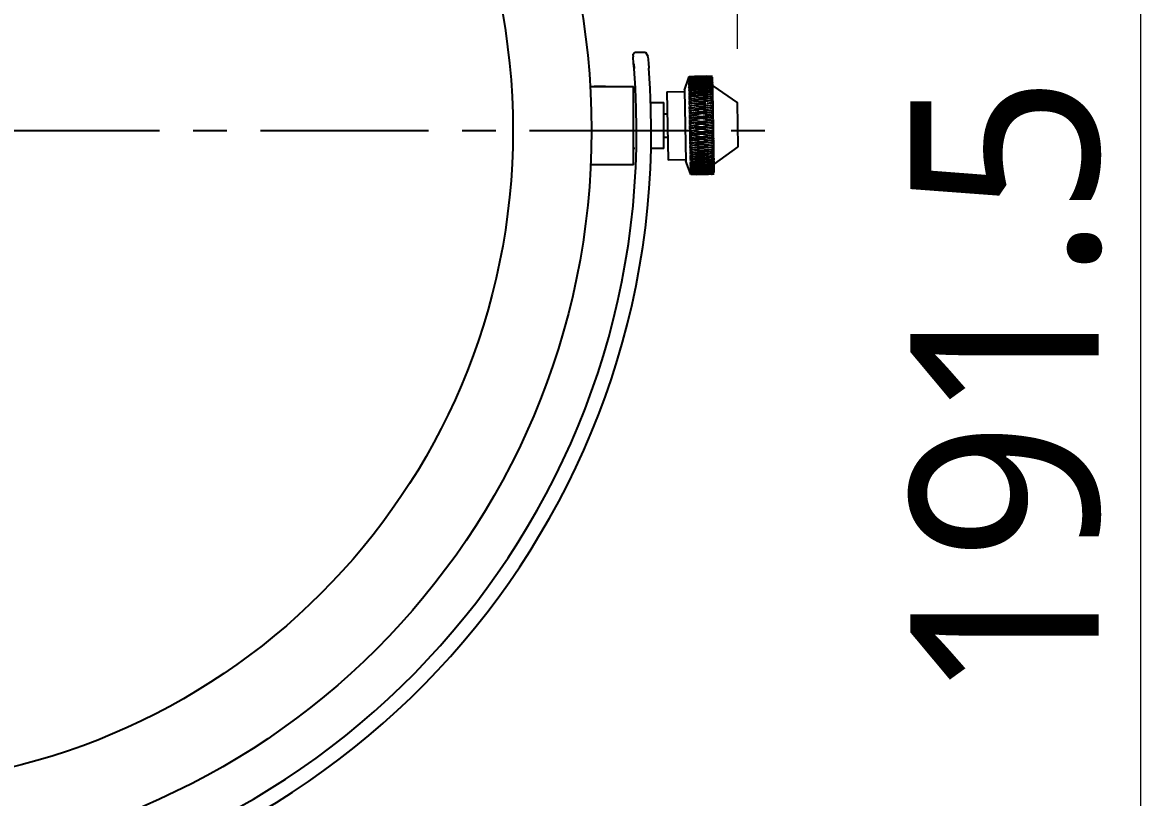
# Model space of a CAD drawing. Extents: x 16296660632 to 16296676936, y -37409619871 to -37409617270.
# Drawn here: x 16296676523 to 16296676606.8, y -37409617616.7 to -37409617559 of the extents above; entities that cross this region are included whole.
import ezdxf

# ---------------------------------------------------------------- set-up
doc = ezdxf.new("R2010")
doc.units = 0
doc.header["$LTSCALE"] = 10
doc.header["$MEASUREMENT"] = 0
doc.header["$PDMODE"] = 3
doc.header["$PDSIZE"] = -10
doc.linetypes.add('CENTER', pattern=[2, 1.25, -0.25, 0.25, -0.25])
doc.layers.get('0').update_dxf_attribs({"linetype": 'CONTINUOUS'})
doc.layers.get('DEFPOINTS').update_dxf_attribs({"linetype": 'CONTINUOUS'})
doc.layers.add('MAKE2D_VISIBLE_LINES', color=7, linetype='CONTINUOUS')
doc.styles.add('Daelim Dimension', font='NanumGothic.ttf')
doc.dimstyles.new('DEFAULT', dxfattribs={"dimscale": 2, "dimtxt": 2, "dimasz": 2, "dimexe": 0, "dimexo": 2, "dimgap": 1, "dimtad": 1, "dimdec": 1, "dimzin": 9, "dimdsep": 46, "dimtxsty": 'Daelim Dimension', "dimcen": 0.5, "dimclrd": 252, "dimclre": 252, "dimclrt": 3, "dimadec": 1, "dimazin": 0, "dimtfac": 1, "dimtdec": 1, "dimtix": 1, "dimtmove": 0, "dimatfit": 3, "dimfxl": 1, "dimtolj": 1, "dimtzin": 1, "dimlwd": 9, "dimlwe": 9, "dimarcsym": 0})

# ---------------------------------------------------------------- blocks, each defined once
blk = doc.blocks.new('*D0')
at = {"color": 5, "lineweight": 9, "transparency": 16777216}
for p, q in [((16296676445.83123, -37409617560.988678), (16296676445.83123, -37409617490.430649)), ((16296676449.83123, -37409617490.430649), (16296676572.15143, -37409617490.430649)), ((16296676576.15143, -37409617560.988678), (16296676576.15143, -37409617490.430649))]:
    blk.add_line(p, q, dxfattribs=at)
at = {"color": 5, "transparency": 16777216}
for points in [[(16296676449.83123, -37409617489.763977), (16296676449.83123, -37409617491.097313), (16296676445.83123, -37409617490.430649)], [(16296676572.15143, -37409617489.763977), (16296676572.15143, -37409617491.097313), (16296676576.15143, -37409617490.430649)]]:
    blk.add_solid(points, dxfattribs=at)
at = {"layer": 'DEFPOINTS', "color": 0, "transparency": 16777216}
for p in [(16296676576.15143, -37409617490.430649), (16296676445.83123, -37409617564.988678), (16296676576.15143, -37409617564.988678)]:
    blk.add_point(p, dxfattribs=at)
at = {"color": 7, "transparency": 16777216, "insert": (16296676510.62158, -37409617480.809761), "char_height": 14, "attachment_point": 5, "style": 'Daelim Dimension'}
blk.add_mtext('\\A1;180', dxfattribs=at)
blk = doc.blocks.new('*D1')
at = {"color": 5, "lineweight": 9, "transparency": 16777216}
for p, q in [((16296676514.69248, -37409617512.44218), (16296676606.11992, -37409617512.44218)), ((16296676606.11992, -37409617516.44218), (16296676606.11992, -37409617644.26144)), ((16296676515.02898, -37409617648.26144), (16296676606.11992, -37409617648.26144))]:
    blk.add_line(p, q, dxfattribs=at)
at = {"color": 5, "transparency": 16777216}
for points in [[(16296676605.45325, -37409617516.44218), (16296676606.78658, -37409617516.44218), (16296676606.11992, -37409617512.44218)], [(16296676605.45325, -37409617644.26144), (16296676606.78658, -37409617644.26144), (16296676606.11992, -37409617648.26144)]]:
    blk.add_solid(points, dxfattribs=at)
at = {"layer": 'DEFPOINTS', "color": 0, "transparency": 16777216}
for p in [(16296676510.69248, -37409617512.44218), (16296676511.02898, -37409617648.26144), (16296676606.11992, -37409617648.26144)]:
    blk.add_point(p, dxfattribs=at)
at = {"color": 7, "transparency": 16777216, "insert": (16296676596.13852, -37409617586.24253), "char_height": 14, "attachment_point": 5, "rotation": 90, "style": 'Daelim Dimension'}
blk.add_mtext('\\A1;191.5', dxfattribs=at)

msp = doc.modelspace()

# ---------------------------------------------------------------- linework, layer by layer
for p, q in [((16296676568.365749, -37409617561.397537), (16296676568.384109, -37409617561.58448)), ((16296676572.203171, -37409617564.046753), (16296676572.52754, -37409617563.11367)), ((16296676572.523849, -37409617563.124496), (16296676572.54954, -37409617563.052338)), ((16296676572.524269, -37409617563.148003), (16296676572.55011, -37409617563.084442)), ((16296676572.53368, -37409617563.114761), (16296676572.524269, -37409617563.148003)), ((16296676572.534691, -37409617563.17173), (16296676572.52537, -37409617563.21032)), ((16296676572.52569, -37409617563.219063), (16296676572.55138, -37409617563.156036)), ((16296676572.53639, -37409617563.26725), (16296676572.527149, -37409617563.310753)), ((16296676572.52755, -37409617563.323753), (16296676572.553341, -37409617563.266373)), ((16296676572.54965, -37409617563.058762), (16296676572.5291, -37409617563.124397)), ((16296676572.53875, -37409617563.400269), (16296676572.5296, -37409617563.448212)), ((16296676572.550461, -37409617563.104301), (16296676572.53005, -37409617563.177589)), ((16296676572.530069, -37409617563.465317), (16296676572.555969, -37409617563.414192)), ((16296676572.55197, -37409617563.189133), (16296676572.531679, -37409617563.269257)), ((16296676572.54175, -37409617563.569328), (16296676572.532669, -37409617563.621193)), ((16296676572.533211, -37409617563.642227), (16296676572.559231, -37409617563.5979)), ((16296676572.554159, -37409617563.312309), (16296676572.53397, -37409617563.398399)), ((16296676572.53639, -37409617563.26725), (16296676572.67811, -37409617563.223442)), ((16296676572.556999, -37409617563.472488), (16296676572.5369, -37409617563.563606)), ((16296676572.53875, -37409617563.400269), (16296676572.680519, -37409617563.359016)), ((16296676572.54175, -37409617563.569328), (16296676572.683571, -37409617563.531067)), ((16296676572.54954, -37409617563.052338), (16296676572.946581, -37409617563.048126)), ((16296676572.946581, -37409617563.048126), (16296676572.54965, -37409617563.058762)), ((16296676572.55011, -37409617563.084442), (16296676572.947281, -37409617563.08741)), ((16296676572.947281, -37409617563.08741), (16296676572.550461, -37409617563.104301)), ((16296676572.55138, -37409617563.156036), (16296676572.948669, -37409617563.166069)), ((16296676572.948669, -37409617563.166069), (16296676572.55197, -37409617563.189133)), ((16296676572.553341, -37409617563.266373), (16296676572.95076, -37409617563.283257)), ((16296676572.554159, -37409617563.312309), (16296676572.553341, -37409617563.266373)), ((16296676572.95076, -37409617563.283257), (16296676572.554159, -37409617563.312309)), ((16296676572.555969, -37409617563.414192), (16296676572.953501, -37409617563.437683)), ((16296676572.556999, -37409617563.472488), (16296676572.555969, -37409617563.414192)), ((16296676572.953501, -37409617563.437683), (16296676572.556999, -37409617563.472488)), ((16296676572.559231, -37409617563.5979), (16296676572.956869, -37409617563.62767)), ((16296676572.560471, -37409617563.667923), (16296676572.559231, -37409617563.5979)), ((16296676572.956869, -37409617563.62767), (16296676572.560471, -37409617563.667923)), ((16296676572.611601, -37409617563.157494), (16296676572.676371, -37409617563.125809)), ((16296676572.675329, -37409617563.0672), (16296676573.400471, -37409617563.044899)), ((16296676573.402491, -37409617563.06929), (16296676572.675329, -37409617563.0672)), ((16296676572.676371, -37409617563.125809), (16296676573.40131, -37409617563.0923)), ((16296676573.403761, -37409617563.140877), (16296676572.676371, -37409617563.125809)), ((16296676572.67811, -37409617563.223442), (16296676573.402849, -37409617563.178963)), ((16296676573.40572, -37409617563.251167), (16296676572.67811, -37409617563.223442)), ((16296676572.680519, -37409617563.359016), (16296676573.405069, -37409617563.303902)), ((16296676573.40835, -37409617563.398987), (16296676572.680519, -37409617563.359016)), ((16296676572.683571, -37409617563.531067), (16296676573.407949, -37409617563.465782)), ((16296676573.41161, -37409617563.582687), (16296676572.683571, -37409617563.531067)), ((16296676573.40192, -37409617563.037201), (16296676572.94651, -37409617563.043617)), ((16296676572.947281, -37409617563.08741), (16296676572.980339, -37409617563.11142)), ((16296676573.400471, -37409617563.044899), (16296676574.12874, -37409617563.043083)), ((16296676573.40131, -37409617563.0923), (16296676574.12981, -37409617563.103363)), ((16296676573.855551, -37409617563.027603), (16296676573.40192, -37409617563.037201)), ((16296676574.12874, -37409617563.043083), (16296676573.402491, -37409617563.06929)), ((16296676573.402849, -37409617563.178963), (16296676574.131571, -37409617563.202621)), ((16296676574.12981, -37409617563.103363), (16296676573.403761, -37409617563.140877)), ((16296676573.40432, -37409617563.17894), (16296676573.403761, -37409617563.140877)), ((16296676573.405069, -37409617563.303902), (16296676574.13401, -37409617563.339783)), ((16296676574.131571, -37409617563.202621), (16296676573.40572, -37409617563.251167)), ((16296676573.407949, -37409617563.465782), (16296676574.137091, -37409617563.513344)), ((16296676574.13401, -37409617563.339783), (16296676573.40835, -37409617563.398987)), ((16296676573.409189, -37409617563.465858), (16296676573.40835, -37409617563.398987)), ((16296676574.137091, -37409617563.513344), (16296676573.41161, -37409617563.582687)), ((16296676573.412571, -37409617563.681641), (16296676573.41161, -37409617563.582687)), ((16296676573.856371, -37409617563.072792), (16296676573.82201, -37409617563.098244)), ((16296676573.85565, -37409617563.032509), (16296676574.29635, -37409617563.021721)), ((16296676574.29649, -37409617563.029617), (16296676573.85565, -37409617563.032509)), ((16296676573.856371, -37409617563.072792), (16296676574.29694, -37409617563.055077)), ((16296676574.29734, -37409617563.077911), (16296676573.856371, -37409617563.072792)), ((16296676573.85778, -37409617563.152451), (16296676574.298229, -37409617563.127922)), ((16296676574.298901, -37409617563.165443), (16296676573.85778, -37409617563.152451)), ((16296676573.85988, -37409617563.270607), (16296676574.300211, -37409617563.239441)), ((16296676574.30113, -37409617563.291229), (16296676573.85988, -37409617563.270607)), ((16296676573.86264, -37409617563.425957), (16296676574.30286, -37409617563.388428)), ((16296676574.30402, -37409617563.453918), (16296676573.86264, -37409617563.425957)), ((16296676573.86603, -37409617563.616829), (16296676574.306141, -37409617563.573242)), ((16296676574.307529, -37409617563.651718), (16296676573.86603, -37409617563.616829)), ((16296676574.088831, -37409617563.02314), (16296676574.12837, -37409617563.022438)), ((16296676574.12981, -37409617563.103363), (16296676574.202299, -37409617563.133163)), ((16296676574.137091, -37409617563.513344), (16296676574.273701, -37409617563.546051)), ((16296676574.298599, -37409617563.148613), (16296676574.29734, -37409617563.077911)), ((16296676574.298901, -37409617563.165443), (16296676574.298229, -37409617563.127922)), ((16296676574.300211, -37409617563.239441), (16296676574.298901, -37409617563.165443)), ((16296676574.30113, -37409617563.291229), (16296676574.300211, -37409617563.239441)), ((16296676574.302601, -37409617563.374153), (16296676574.30113, -37409617563.291229)), ((16296676574.30402, -37409617563.453918), (16296676574.30286, -37409617563.388428)), ((16296676574.30558, -37409617563.541611), (16296676574.30402, -37409617563.453918)), ((16296676574.307529, -37409617563.651718), (16296676574.306141, -37409617563.573242)), ((16296676566.342739, -37409617563.785721), (16296676565.49436, -37409617563.785721)), ((16296676572.203171, -37409617564.046753), (16296676572.29726, -37409617569.345451)), ((16296676572.545361, -37409617563.772583), (16296676572.536341, -37409617563.827797)), ((16296676572.53694, -37409617563.852531), (16296676572.563089, -37409617563.815483)), ((16296676572.560471, -37409617563.667923), (16296676572.540449, -37409617563.763069)), ((16296676572.54954, -37409617564.00779), (16296676572.54056, -37409617564.065773)), ((16296676572.541229, -37409617564.093918), (16296676572.56752, -37409617564.06456)), ((16296676572.564529, -37409617563.896446), (16296676572.544559, -37409617563.994598)), ((16296676572.554239, -37409617564.272392), (16296676572.5453, -37409617564.332481)), ((16296676572.54821, -37409617563.772308), (16296676572.687241, -37409617563.737701)), ((16296676572.56913, -37409617564.155586), (16296676572.549191, -37409617564.255653)), ((16296676572.554239, -37409617564.272392), (16296676572.612869, -37409617564.267036)), ((16296676572.57423, -37409617564.44249), (16296676572.5543, -37409617564.543388)), ((16296676572.563089, -37409617563.815483), (16296676572.96084, -37409617563.85112)), ((16296676572.564529, -37409617563.896446), (16296676572.563089, -37409617563.815483)), ((16296676572.96084, -37409617563.85112), (16296676572.564529, -37409617563.896446)), ((16296676572.56752, -37409617564.06456), (16296676572.965361, -37409617564.105591)), ((16296676572.56913, -37409617564.155586), (16296676572.56752, -37409617564.06456)), ((16296676572.965361, -37409617564.105591), (16296676572.56913, -37409617564.155586)), ((16296676572.572451, -37409617564.342392), (16296676572.970381, -37409617564.388313)), ((16296676572.57423, -37409617564.44249), (16296676572.572451, -37409617564.342392)), ((16296676572.970381, -37409617564.388313), (16296676572.57423, -37409617564.44249)), ((16296676572.62425, -37409617564.000313), (16296676572.58186, -37409617564.004829)), ((16296676572.651461, -37409617564.262604), (16296676572.61289, -37409617564.267181)), ((16296676572.624121, -37409617563.999077), (16296676572.691481, -37409617563.976646)), ((16296676572.65131, -37409617564.261307), (16296676572.696251, -37409617564.245293)), ((16296676572.687241, -37409617563.737701), (16296676573.411449, -37409617563.662811)), ((16296676573.41547, -37409617563.800247), (16296676572.687241, -37409617563.737701)), ((16296676572.691481, -37409617563.976646), (16296676573.415529, -37409617563.892853)), ((16296676573.419901, -37409617564.049316), (16296676572.691481, -37409617563.976646)), ((16296676572.696251, -37409617564.245293), (16296676573.42016, -37409617564.153351)), ((16296676573.424829, -37409617564.327141), (16296676572.696251, -37409617564.245293)), ((16296676572.7015, -37409617564.540703), (16296676573.42527, -37409617564.441483)), ((16296676573.182859, -37409617563.675873), (16296676573.089741, -37409617563.669472)), ((16296676573.09976, -37409617564.13958), (16296676573.420919, -37409617564.151932)), ((16296676573.14661, -37409617563.893227), (16296676573.339161, -37409617563.901611)), ((16296676573.182859, -37409617563.675888), (16296676573.24901, -37409617563.679451)), ((16296676573.411449, -37409617563.662811), (16296676574.140791, -37409617563.72139)), ((16296676574.140791, -37409617563.72139), (16296676573.41547, -37409617563.800247)), ((16296676573.416479, -37409617563.901604), (16296676573.41547, -37409617563.800247)), ((16296676573.415529, -37409617563.892853), (16296676574.14505, -37409617563.961647)), ((16296676574.14505, -37409617563.961647), (16296676573.419901, -37409617564.049316)), ((16296676573.420919, -37409617564.151932), (16296676573.419901, -37409617564.049316)), ((16296676573.42016, -37409617564.153351), (16296676574.149839, -37409617564.231499)), ((16296676574.149839, -37409617564.231499), (16296676573.424829, -37409617564.327141)), ((16296676573.425859, -37409617564.429909), (16296676573.424829, -37409617564.327141)), ((16296676573.42527, -37409617564.441483), (16296676574.155109, -37409617564.527962)), ((16296676573.68532, -37409617563.887154), (16296676573.49152, -37409617563.899933)), ((16296676573.64139, -37409617563.670273), (16296676573.573099, -37409617563.675598)), ((16296676573.73373, -37409617563.661629), (16296676573.64138, -37409617563.67025)), ((16296676573.811979, -37409617564.114754), (16296676573.74231, -37409617564.124969)), ((16296676573.87001, -37409617563.84111), (16296676574.31002, -37409617563.791847)), ((16296676574.31163, -37409617563.882462), (16296676573.87001, -37409617563.84111)), ((16296676573.87455, -37409617564.096336), (16296676574.314461, -37409617564.041893)), ((16296676574.316271, -37409617564.143623), (16296676573.87455, -37409617564.096336)), ((16296676573.87958, -37409617564.379738), (16296676574.31941, -37409617564.32058)), ((16296676574.3214, -37409617564.432327), (16296676573.87958, -37409617564.379738)), ((16296676574.140791, -37409617563.72139), (16296676574.207041, -37409617563.743301)), ((16296676574.14505, -37409617563.961647), (16296676574.211269, -37409617563.981216)), ((16296676574.149839, -37409617564.231499), (16296676574.19445, -37409617564.245499)), ((16296676574.230181, -37409617564.25029), (16296676574.194321, -37409617564.24678)), ((16296676574.27527, -37409617563.750923), (16296676574.206841, -37409617563.746223)), ((16296676574.25095, -37409617563.985817), (16296676574.211161, -37409617563.982483)), ((16296676574.230209, -37409617564.250061), (16296676574.318239, -37409617564.254898)), ((16296676574.250971, -37409617563.985687), (16296676574.31353, -37409617563.989182)), ((16296676574.27527, -37409617563.750923), (16296676574.30933, -37409617563.752708)), ((16296676574.30916, -37409617563.743233), (16296676574.307529, -37409617563.651718)), ((16296676574.31002, -37409617563.791847), (16296676574.309231, -37409617563.747276)), ((16296676574.309231, -37409617563.747276), (16296676576.15143, -37409617564.988678)), ((16296676574.31028, -37409617563.806267), (16296676574.30933, -37409617563.752708)), ((16296676574.31163, -37409617563.882462), (16296676574.31002, -37409617563.791847)), ((16296676574.313311, -37409617563.976791), (16296676574.31163, -37409617563.882462)), ((16296676574.314461, -37409617564.041893), (16296676574.313311, -37409617563.976791)), ((16296676574.314529, -37409617564.045609), (16296676574.31353, -37409617563.989182)), ((16296676574.316271, -37409617564.143623), (16296676574.314461, -37409617564.041893)), ((16296676574.31798, -37409617564.239738), (16296676574.316271, -37409617564.143623)), ((16296676574.31941, -37409617564.32058), (16296676574.31798, -37409617564.239738)), ((16296676574.31929, -37409617564.313583), (16296676574.318239, -37409617564.254898)), ((16296676574.3214, -37409617564.432327), (16296676574.31941, -37409617564.32058)), ((16296676574.32312, -37409617564.529182), (16296676574.3214, -37409617564.432327)), ((16296676569.70015, -37409617564.986832), (16296676569.69997, -37409617564.986832)), ((16296676572.55941, -37409617564.563477), (16296676572.550489, -37409617564.625031)), ((16296676572.550489, -37409617564.625031), (16296676572.562679, -37409617564.657143)), ((16296676572.564989, -37409617564.877861), (16296676572.556089, -37409617564.940208)), ((16296676572.556089, -37409617564.940208), (16296676572.57131, -37409617564.979279)), ((16296676572.55941, -37409617564.563477), (16296676572.64115, -37409617564.556511)), ((16296676572.57976, -37409617564.754013), (16296676572.55983, -37409617564.854637)), ((16296676572.570921, -37409617565.212097), (16296676572.562031, -37409617565.274551)), ((16296676572.562031, -37409617565.274551), (16296676572.57938, -37409617565.320923)), ((16296676572.564989, -37409617564.877861), (16296676572.666599, -37409617564.870132)), ((16296676572.58567, -37409617565.086739), (16296676572.56572, -37409617565.185997)), ((16296676572.570921, -37409617565.212097), (16296676572.713181, -37409617565.19857)), ((16296676572.577841, -37409617564.64595), (16296676572.975849, -37409617564.696152)), ((16296676572.57976, -37409617564.754013), (16296676572.577841, -37409617564.64595)), ((16296676572.975849, -37409617564.696152), (16296676572.57976, -37409617564.754013)), ((16296676572.58363, -37409617564.971893), (16296676572.981701, -37409617565.025757)), ((16296676572.58567, -37409617565.086739), (16296676572.58363, -37409617564.971893)), ((16296676572.981701, -37409617565.025757), (16296676572.58567, -37409617565.086739)), ((16296676572.58975, -37409617565.31665), (16296676572.987881, -37409617565.37352)), ((16296676572.59189, -37409617565.437027), (16296676572.58975, -37409617565.31665)), ((16296676572.67676, -37409617564.55204), (16296676572.64109, -37409617564.556686)), ((16296676572.66783, -37409617564.869957), (16296676572.707161, -37409617564.859619)), ((16296676573.43022, -37409617564.630676), (16296676572.7015, -37409617564.540703)), ((16296676572.707161, -37409617564.859619), (16296676573.43082, -37409617564.754066)), ((16296676573.43601, -37409617564.956619), (16296676572.707161, -37409617564.859619)), ((16296676572.713181, -37409617565.19857), (16296676573.43675, -37409617565.087723)), ((16296676573.442129, -37409617565.301376), (16296676572.713181, -37409617565.19857)), ((16296676572.975849, -37409617564.696152), (16296676573.03838, -37409617564.714897)), ((16296676573.04092, -37409617565.041229), (16296676572.991341, -37409617565.034698)), ((16296676574.155109, -37409617564.527962), (16296676573.43022, -37409617564.630676)), ((16296676573.431231, -37409617564.732483), (16296676573.43022, -37409617564.630676)), ((16296676573.43082, -37409617564.754066), (16296676574.160789, -37409617564.847809)), ((16296676574.160789, -37409617564.847809), (16296676573.43601, -37409617564.956619)), ((16296676573.436979, -37409617565.05632), (16296676573.43601, -37409617564.956619)), ((16296676573.43675, -37409617565.087723), (16296676574.166821, -37409617565.187531)), ((16296676574.166821, -37409617565.187531), (16296676573.442129, -37409617565.301376)), ((16296676573.44305, -37409617565.397903), (16296676573.442129, -37409617565.301376)), ((16296676573.885059, -37409617564.688179), (16296676574.32482, -37409617564.624893)), ((16296676574.32696, -37409617564.745453), (16296676573.885059, -37409617564.688179)), ((16296676573.890909, -37409617565.018303), (16296676574.33062, -37409617564.951477)), ((16296676574.33289, -37409617565.079514), (16296676573.890909, -37409617565.018303)), ((16296676573.8971, -37409617565.366478), (16296676574.33675, -37409617565.296783)), ((16296676574.155109, -37409617564.527962), (16296676574.323429, -37409617564.546951)), ((16296676574.160789, -37409617564.847809), (16296676574.329029, -37409617564.862137)), ((16296676574.189301, -37409617565.192413), (16296676574.33498, -37409617565.197006)), ((16296676574.32482, -37409617564.624893), (16296676574.323429, -37409617564.546951)), ((16296676574.324499, -37409617564.607246), (16296676574.323429, -37409617564.546951)), ((16296676574.32696, -37409617564.745453), (16296676574.32482, -37409617564.624893)), ((16296676574.328671, -37409617564.841957), (16296676574.32696, -37409617564.745453)), ((16296676574.33012, -37409617564.923393), (16296676574.329029, -37409617564.862137)), ((16296676574.33077, -37409617564.960403), (16296676574.33012, -37409617564.923393)), ((16296676574.33289, -37409617565.079514), (16296676574.33062, -37409617564.951477)), ((16296676574.334579, -37409617565.174637), (16296676574.33289, -37409617565.079514)), ((16296676574.336069, -37409617565.258537), (16296676574.33498, -37409617565.197006)), ((16296676574.336849, -37409617565.302406), (16296676574.336069, -37409617565.258537)), ((16296676574.33913, -37409617565.430893), (16296676574.33675, -37409617565.296783)), ((16296676576.209591, -37409617568.263931), (16296676576.15143, -37409617564.988678)), ((16296676570.842421, -37409617565.823967), (16296676570.924219, -37409617565.823967)), ((16296676572.57715, -37409617565.562531), (16296676572.568239, -37409617565.624397)), ((16296676572.568239, -37409617565.624397), (16296676572.58226, -37409617565.685623)), ((16296676572.59189, -37409617565.437027), (16296676572.57189, -37409617565.533836)), ((16296676572.58359, -37409617565.925308), (16296676572.574659, -37409617565.985939)), ((16296676572.574659, -37409617565.985939), (16296676572.58877, -37409617566.052589)), ((16296676572.57715, -37409617565.562531), (16296676572.71949, -37409617565.553833)), ((16296676572.598351, -37409617565.801041), (16296676572.578291, -37409617565.894341)), ((16296676572.58359, -37409617565.925308), (16296676572.726021, -37409617565.921509)), ((16296676572.987881, -37409617565.37352), (16296676572.59189, -37409617565.437027)), ((16296676572.59614, -37409617565.67646), (16296676572.994301, -37409617565.735626)), ((16296676572.598351, -37409617565.801041), (16296676572.59614, -37409617565.67646)), ((16296676573.008301, -37409617566.110001), (16296676572.59762, -37409617566.047943)), ((16296676572.994301, -37409617565.735626), (16296676572.598351, -37409617565.801041)), ((16296676572.60273, -37409617566.047363), (16296676573.000919, -37409617566.108101)), ((16296676572.60499, -37409617566.174797), (16296676572.60273, -37409617566.047363)), ((16296676573.000919, -37409617566.108101), (16296676572.60499, -37409617566.174797)), ((16296676572.71949, -37409617565.553833), (16296676573.44298, -37409617565.438744)), ((16296676573.448521, -37409617565.661179), (16296676572.71949, -37409617565.553833)), ((16296676573.449511, -37409617565.804619), (16296676572.723129, -37409617565.922096)), ((16296676572.726021, -37409617565.921509), (16296676573.449459, -37409617565.803299)), ((16296676573.455099, -37409617566.032082), (16296676572.726021, -37409617565.921509)), ((16296676573.44298, -37409617565.438744), (16296676574.17314, -37409617565.543404)), ((16296676574.17314, -37409617565.543404), (16296676573.448521, -37409617565.661179)), ((16296676573.44936, -37409617565.753464), (16296676573.448521, -37409617565.661179)), ((16296676574.181339, -37409617565.911797), (16296676573.449511, -37409617565.804619)), ((16296676574.17968, -37409617565.911507), (16296676573.455099, -37409617566.032082)), ((16296676573.455851, -37409617566.11911), (16296676573.455099, -37409617566.032082)), ((16296676574.33913, -37409617565.430893), (16296676573.8971, -37409617565.366478)), ((16296676574.34976, -37409617566.029457), (16296676573.902941, -37409617566.103569)), ((16296676573.90353, -37409617565.728897), (16296676574.34314, -37409617565.656998)), ((16296676574.34561, -37409617565.7957), (16296676573.90353, -37409617565.728897)), ((16296676573.910151, -37409617566.101593), (16296676574.349739, -37409617566.028183)), ((16296676574.352249, -37409617566.169983), (16296676573.910151, -37409617566.101593)), ((16296676574.181339, -37409617565.911774), (16296676574.347651, -37409617565.910957)), ((16296676574.18314, -37409617565.545372), (16296676574.341209, -37409617565.547897)), ((16296676574.340771, -37409617565.523567), (16296676574.33913, -37409617565.430893)), ((16296676574.342291, -37409617565.609032), (16296676574.341209, -37409617565.547897)), ((16296676574.343201, -37409617565.660057), (16296676574.342291, -37409617565.609032)), ((16296676574.34561, -37409617565.7957), (16296676574.34314, -37409617565.656998)), ((16296676574.347191, -37409617565.884949), (16296676574.34561, -37409617565.7957)), ((16296676574.348721, -37409617565.971024), (16296676574.347651, -37409617565.910957)), ((16296676574.34963, -37409617566.022324), (16296676574.348721, -37409617565.971024)), ((16296676574.352249, -37409617566.169983), (16296676574.349739, -37409617566.028183)), ((16296676572.590179, -37409617566.296471), (16296676572.581221, -37409617566.355186)), ((16296676572.581221, -37409617566.355186), (16296676572.60944, -37409617566.425308)), ((16296676572.60499, -37409617566.174797), (16296676572.58485, -37409617566.263573)), ((16296676572.587839, -37409617566.728104), (16296676572.616199, -37409617566.806152)), ((16296676572.590179, -37409617566.296471), (16296676572.7327, -37409617566.297577)), ((16296676572.611731, -37409617566.554176), (16296676572.59149, -37409617566.637466)), ((16296676572.59149, -37409617566.637466), (16296676572.596849, -37409617566.671944)), ((16296676572.596849, -37409617566.671944), (16296676572.73945, -37409617566.677933)), ((16296676572.61849, -37409617566.935059), (16296676572.598141, -37409617567.011932)), ((16296676573.007589, -37409617566.486893), (16296676572.607071, -37409617566.425232)), ((16296676572.611731, -37409617566.554176), (16296676572.60944, -37409617566.425308)), ((16296676573.007589, -37409617566.486893), (16296676572.611731, -37409617566.554176)), ((16296676572.616199, -37409617566.806152), (16296676573.01441, -37409617566.86779)), ((16296676572.61849, -37409617566.935059), (16296676572.616199, -37409617566.806152)), ((16296676573.01441, -37409617566.86779), (16296676572.61849, -37409617566.935059)), ((16296676572.73263, -37409617566.297256), (16296676572.78756, -37409617566.30571)), ((16296676573.461821, -37409617566.410019), (16296676572.7327, -37409617566.297577)), ((16296676573.45595, -37409617566.177696), (16296676572.732809, -37409617566.297638)), ((16296676572.73947, -37409617566.677933), (16296676573.462839, -37409617566.556961)), ((16296676572.73947, -37409617566.677933), (16296676573.46858, -37409617566.790863)), ((16296676572.74621, -37409617567.058372), (16296676573.469601, -37409617566.937798)), ((16296676573.01441, -37409617566.86779), (16296676573.46909, -37409617566.864594)), ((16296676574.186159, -37409617566.288002), (16296676573.45611, -37409617566.177673)), ((16296676574.186359, -37409617566.287849), (16296676573.461821, -37409617566.410019)), ((16296676573.46246, -37409617566.490837), (16296676573.461821, -37409617566.410019)), ((16296676573.46246, -37409617566.490837), (16296676573.462839, -37409617566.556961)), ((16296676573.462839, -37409617566.556961), (16296676574.1931, -37409617566.668282)), ((16296676573.46858, -37409617566.790863), (16296676574.1931, -37409617566.668282)), ((16296676573.46909, -37409617566.864594), (16296676573.46858, -37409617566.790863)), ((16296676573.923651, -37409617566.861389), (16296676573.46909, -37409617566.864594)), ((16296676573.46909, -37409617566.864594), (16296676573.469601, -37409617566.937798)), ((16296676573.469601, -37409617566.937798), (16296676574.199869, -37409617567.048653)), ((16296676574.3564, -37409617566.406548), (16296676573.91564, -37409617566.480743)), ((16296676573.91688, -37409617566.480469), (16296676574.356449, -37409617566.406281)), ((16296676574.358999, -37409617566.549606), (16296676573.91688, -37409617566.480469)), ((16296676573.923651, -37409617566.861389), (16296676574.363211, -37409617566.787148)), ((16296676574.365761, -37409617566.930428), (16296676573.923651, -37409617566.861389)), ((16296676574.186359, -37409617566.287849), (16296676574.35425, -37409617566.282204)), ((16296676574.19359, -37409617566.668213), (16296676574.36091, -37409617566.65757)), ((16296676574.35376, -37409617566.254799), (16296676574.352249, -37409617566.169983)), ((16296676574.35528, -37409617566.340553), (16296676574.35425, -37409617566.282204)), ((16296676574.356449, -37409617566.406563), (16296676574.35528, -37409617566.340553)), ((16296676574.358999, -37409617566.549606), (16296676574.356449, -37409617566.406281)), ((16296676574.360411, -37409617566.629066), (16296676574.358999, -37409617566.549606)), ((16296676574.36191, -37409617566.713547), (16296676574.36091, -37409617566.65757)), ((16296676574.36191, -37409617566.713547), (16296676574.36091, -37409617566.65757)), ((16296676574.363211, -37409617566.787148), (16296676574.36191, -37409617566.713547)), ((16296676574.365761, -37409617566.930428), (16296676574.363211, -37409617566.787148)), ((16296676574.36706, -37409617567.003677), (16296676574.365761, -37409617566.930428)), ((16296676572.603519, -37409617567.047607), (16296676572.59446, -37409617567.100601)), ((16296676572.59446, -37409617567.100601), (16296676572.62294, -37409617567.185707)), ((16296676572.598141, -37409617567.011932), (16296676572.603519, -37409617567.047607)), ((16296676572.610121, -37409617567.41935), (16296676572.60099, -37409617567.468613)), ((16296676572.60099, -37409617567.468613), (16296676572.629589, -37409617567.559837)), ((16296676572.603519, -37409617567.047607), (16296676572.735901, -37409617567.056313)), ((16296676572.62521, -37409617567.313248), (16296676572.604731, -37409617567.382881)), ((16296676572.604731, -37409617567.382881), (16296676572.610121, -37409617567.41935)), ((16296676572.616579, -37409617567.783112), (16296676572.60737, -37409617567.828079)), ((16296676572.60737, -37409617567.828079), (16296676572.636061, -37409617567.924431)), ((16296676572.610121, -37409617567.41935), (16296676572.73428, -37409617567.430077)), ((16296676572.62911, -37409617567.684647), (16296676572.611179, -37409617567.746231)), ((16296676572.611179, -37409617567.746231), (16296676572.616579, -37409617567.783112)), ((16296676572.616579, -37409617567.783112), (16296676572.75943, -37409617567.802948)), ((16296676572.62294, -37409617567.185707), (16296676573.021139, -37409617567.246681)), ((16296676572.62521, -37409617567.313248), (16296676572.62294, -37409617567.185707)), ((16296676572.62521, -37409617567.313248), (16296676573.022511, -37409617567.246361)), ((16296676572.629431, -37409617567.684593), (16296676573.03511, -37409617567.61731)), ((16296676572.629589, -37409617567.559837), (16296676573.02776, -37409617567.619392)), ((16296676572.6318, -37409617567.684601), (16296676572.629589, -37409617567.559837)), ((16296676573.02776, -37409617567.619392), (16296676572.6318, -37409617567.684601)), ((16296676572.7391, -37409617567.056801), (16296676573.475309, -37409617567.170143)), ((16296676572.75289, -37409617567.434753), (16296676573.476311, -37409617567.315758)), ((16296676573.48196, -37409617567.544563), (16296676572.75289, -37409617567.434753)), ((16296676572.75943, -37409617567.802948), (16296676573.482901, -37409617567.686691)), ((16296676573.48844, -37409617567.909157), (16296676572.75943, -37409617567.802948)), ((16296676573.475309, -37409617567.170143), (16296676574.20779, -37409617567.046829)), ((16296676573.475691, -37409617567.236259), (16296676573.476311, -37409617567.315758)), ((16296676573.476311, -37409617567.315758), (16296676574.206551, -37409617567.424759)), ((16296676574.206551, -37409617567.424759), (16296676573.48196, -37409617567.544563)), ((16296676573.482189, -37409617567.601784), (16296676573.482901, -37409617567.686691)), ((16296676573.482901, -37409617567.686691), (16296676574.213079, -37409617567.792519)), ((16296676574.213079, -37409617567.792519), (16296676573.48844, -37409617567.909157)), ((16296676573.929131, -37409617567.239998), (16296676574.372471, -37409617567.30825)), ((16296676573.929779, -37409617567.610893), (16296676574.379049, -37409617567.67878)), ((16296676573.93038, -37409617567.240173), (16296676574.369949, -37409617567.166603)), ((16296676573.936991, -37409617567.612663), (16296676574.376591, -37409617567.540489)), ((16296676574.379009, -37409617567.678993), (16296676573.936991, -37409617567.612663)), ((16296676574.20779, -37409617567.046829), (16296676574.36758, -37409617567.032951)), ((16296676574.213079, -37409617567.792519), (16296676574.380619, -37409617567.767349)), ((16296676574.2269, -37409617567.41954), (16296676574.37417, -37409617567.404243)), ((16296676574.369949, -37409617567.166603), (16296676574.36758, -37409617567.032951)), ((16296676574.368521, -37409617567.08596), (16296676574.36758, -37409617567.032951)), ((16296676574.369949, -37409617567.166603), (16296676574.368521, -37409617567.08596)), ((16296676574.372471, -37409617567.30825), (16296676574.369949, -37409617567.166603)), ((16296676574.37505, -37409617567.45369), (16296676574.372471, -37409617567.308273)), ((16296676574.37364, -37409617567.374496), (16296676574.372471, -37409617567.308273)), ((16296676574.37505, -37409617567.45369), (16296676574.37417, -37409617567.404243)), ((16296676574.376591, -37409617567.540489), (16296676574.37505, -37409617567.45369)), ((16296676574.379049, -37409617567.679001), (16296676574.376591, -37409617567.540489)), ((16296676574.380091, -37409617567.737457), (16296676574.379049, -37409617567.678787)), ((16296676574.38143, -37409617567.812698), (16296676574.380619, -37409617567.767349)), ((16296676574.38306, -37409617567.904716), (16296676574.38143, -37409617567.812698)), ((16296676569.7216, -37409617568.40818), (16296676569.72118, -37409617568.40818)), ((16296676572.622829, -37409617568.134888), (16296676572.613541, -37409617568.175087)), ((16296676572.613541, -37409617568.175087), (16296676572.64229, -37409617568.275497)), ((16296676572.625311, -37409617568.039742), (16296676572.61743, -37409617568.098007)), ((16296676572.61743, -37409617568.098007), (16296676572.622829, -37409617568.134888)), ((16296676572.62879, -37409617568.47084), (16296676572.61941, -37409617568.505821)), ((16296676572.61941, -37409617568.505821), (16296676572.64822, -37409617568.609177)), ((16296676572.622829, -37409617568.134888), (16296676572.708611, -37409617568.144028)), ((16296676572.63138, -37409617568.381683), (16296676572.6234, -37409617568.434372)), ((16296676572.6234, -37409617568.434372), (16296676572.62879, -37409617568.47084)), ((16296676572.62879, -37409617568.47084), (16296676572.68635, -37409617568.477158)), ((16296676572.636061, -37409617567.924431), (16296676573.034189, -37409617567.981827)), ((16296676572.638201, -37409617568.045052), (16296676572.636061, -37409617567.924431)), ((16296676573.034189, -37409617567.981827), (16296676572.638201, -37409617568.045052)), ((16296676572.64229, -37409617568.275497), (16296676573.04038, -37409617568.330048)), ((16296676572.644341, -37409617568.390663), (16296676572.64229, -37409617568.275497)), ((16296676573.04038, -37409617568.330048), (16296676572.644341, -37409617568.390663)), ((16296676572.64822, -37409617568.609177), (16296676573.04624, -37409617568.660202)), ((16296676572.65015, -37409617568.717621), (16296676572.64822, -37409617568.609177)), ((16296676573.04624, -37409617568.660202), (16296676572.65015, -37409617568.717621)), ((16296676572.713699, -37409617568.481133), (16296676572.77179, -37409617568.498772)), ((16296676572.72817, -37409617568.147163), (16296676572.765751, -37409617568.15892)), ((16296676572.765751, -37409617568.15892), (16296676573.48929, -37409617568.046532)), ((16296676573.494671, -37409617568.260223), (16296676572.765751, -37409617568.15892)), ((16296676572.77179, -37409617568.498772), (16296676573.495411, -37409617568.391342)), ((16296676573.500601, -37409617568.593933), (16296676572.77179, -37409617568.498772)), ((16296676573.04624, -37409617568.660202), (16296676573.07789, -37409617568.647697)), ((16296676573.488489, -37409617567.95713), (16296676573.48929, -37409617568.046532)), ((16296676573.48929, -37409617568.046532), (16296676574.219391, -37409617568.147888)), ((16296676573.49456, -37409617568.298424), (16296676573.495411, -37409617568.391342)), ((16296676574.219391, -37409617568.147888), (16296676573.494671, -37409617568.260223)), ((16296676573.495411, -37409617568.391342), (16296676574.22541, -37409617568.486969)), ((16296676573.500299, -37409617568.621933), (16296676573.501209, -37409617568.717339)), ((16296676574.22541, -37409617568.486969), (16296676573.500601, -37409617568.593933)), ((16296676573.89636, -37409617568.637016), (16296676573.94556, -37409617568.643509)), ((16296676573.94342, -37409617567.974792), (16296676574.38306, -37409617567.904716)), ((16296676574.385441, -37409617568.038544), (16296676573.94342, -37409617567.974792)), ((16296676573.949591, -37409617568.322594), (16296676574.38929, -37409617568.255287)), ((16296676574.39155, -37409617568.382973), (16296676573.949591, -37409617568.322594)), ((16296676573.95545, -37409617568.652237), (16296676574.395201, -37409617568.588371)), ((16296676574.397329, -37409617568.708511), (16296676573.95545, -37409617568.652237)), ((16296676574.219391, -37409617568.147888), (16296676574.38685, -37409617568.118309)), ((16296676574.22541, -37409617568.486969), (16296676574.290779, -37409617568.467171)), ((16296676574.316481, -37409617568.463089), (16296676574.392799, -37409617568.453293)), ((16296676574.385441, -37409617568.038544), (16296676574.38306, -37409617567.904716)), ((16296676574.38633, -37409617568.088623), (16296676574.385281, -37409617568.029694)), ((16296676574.387581, -37409617568.159073), (16296676574.385441, -37409617568.038544)), ((16296676574.387581, -37409617568.159073), (16296676574.38685, -37409617568.118309)), ((16296676574.38929, -37409617568.255287), (16296676574.387581, -37409617568.159073)), ((16296676574.39155, -37409617568.382973), (16296676574.38929, -37409617568.255287)), ((16296676574.392281, -37409617568.42411), (16296676574.3915, -37409617568.380028)), ((16296676574.393431, -37409617568.488998), (16296676574.392799, -37409617568.453293)), ((16296676574.395201, -37409617568.588371), (16296676574.393431, -37409617568.488998)), ((16296676574.397329, -37409617568.708511), (16296676574.395201, -37409617568.588371)), ((16296676574.41263, -37409617569.569946), (16296676576.209591, -37409617568.263931)), ((16296676572.29545, -37409617569.243523), (16296676570.985359, -37409617569.266777)), ((16296676572.65456, -37409617570.266434), (16296676572.29726, -37409617569.345451)), ((16296676572.624929, -37409617568.816673), (16296676572.65377, -37409617568.921837)), ((16296676572.637119, -37409617568.705093), (16296676572.62903, -37409617568.751617)), ((16296676572.62903, -37409617568.751617), (16296676572.634411, -37409617568.787277)), ((16296676572.630039, -37409617569.10421), (16296676572.65889, -37409617569.210052)), ((16296676572.642469, -37409617569.006416), (16296676572.63427, -37409617569.046272)), ((16296676572.63427, -37409617569.046272), (16296676572.639629, -37409617569.080727)), ((16296676572.63467, -37409617569.365303), (16296676572.663521, -37409617569.470627)), ((16296676572.639629, -37409617569.080727), (16296676572.78274, -37409617569.115433)), ((16296676572.644369, -37409617569.348), (16296676572.787531, -37409617569.385483)), ((16296676572.65377, -37409617568.921837), (16296676573.05172, -37409617568.968697)), ((16296676572.65556, -37409617569.022362), (16296676572.65377, -37409617568.921837)), ((16296676573.05172, -37409617568.968697), (16296676572.65556, -37409617569.022362)), ((16296676572.655939, -37409617568.789803), (16296676572.7094, -37409617568.796318)), ((16296676572.65889, -37409617569.210052), (16296676573.056749, -37409617569.252136)), ((16296676572.660509, -37409617569.301552), (16296676572.65889, -37409617569.210052)), ((16296676573.056749, -37409617569.252136), (16296676572.660509, -37409617569.301552)), ((16296676572.663521, -37409617569.470627), (16296676573.061291, -37409617569.507439)), ((16296676572.664961, -37409617569.552116), (16296676572.663521, -37409617569.470627)), ((16296676573.061291, -37409617569.507439), (16296676572.664961, -37409617569.552116)), ((16296676572.70932, -37409617568.796959), (16296676572.77747, -37409617568.818779)), ((16296676572.77747, -37409617568.818779), (16296676573.501209, -37409617568.717339)), ((16296676573.506149, -37409617568.906593), (16296676572.77747, -37409617568.818779)), ((16296676572.78274, -37409617569.115433), (16296676573.506599, -37409617569.020958)), ((16296676573.511271, -37409617569.194801), (16296676572.78274, -37409617569.115433)), ((16296676572.787531, -37409617569.385483), (16296676573.51153, -37409617569.298866)), ((16296676573.5159, -37409617569.455406), (16296676572.787531, -37409617569.385483)), ((16296676573.501209, -37409617568.717339), (16296676574.231079, -37409617568.806053)), ((16296676573.505671, -37409617568.92411), (16296676573.506599, -37409617569.020958)), ((16296676574.231079, -37409617568.806053), (16296676573.506149, -37409617568.906593)), ((16296676573.506599, -37409617569.020958), (16296676574.23633, -37409617569.101639)), ((16296676573.510599, -37409617569.201637), (16296676573.51153, -37409617569.298866)), ((16296676574.23633, -37409617569.101639), (16296676573.511271, -37409617569.194801)), ((16296676573.51153, -37409617569.298866), (16296676574.2411, -37409617569.370491)), ((16296676573.51503, -37409617569.451469), (16296676573.515961, -37409617569.548027)), ((16296676574.2411, -37409617569.370491), (16296676573.5159, -37409617569.455406)), ((16296676573.836189, -37409617569.463821), (16296676573.55172, -37409617569.451263)), ((16296676573.96092, -37409617568.960129), (16296676573.89852, -37409617568.941689)), ((16296676573.96092, -37409617568.960129), (16296676574.40074, -37409617568.900307)), ((16296676574.402719, -37409617569.011589), (16296676573.96092, -37409617568.960129)), ((16296676573.96594, -37409617569.242897), (16296676574.40584, -37409617569.187691)), ((16296676574.40764, -37409617569.288887), (16296676573.96594, -37409617569.242897)), ((16296676573.970461, -37409617569.497429), (16296676574.41045, -37409617569.447357)), ((16296676574.41205, -37409617569.537369), (16296676573.970461, -37409617569.497429)), ((16296676574.231079, -37409617568.806053), (16296676574.296551, -37409617568.783699)), ((16296676574.2964, -37409617568.782631), (16296676574.39784, -37409617568.768417)), ((16296676574.3979, -37409617568.740257), (16296676574.39724, -37409617568.703049)), ((16296676574.398399, -37409617568.768593), (16296676574.397329, -37409617568.708511)), ((16296676574.40074, -37409617568.900307), (16296676574.398939, -37409617568.798882)), ((16296676574.402719, -37409617569.011589), (16296676574.40074, -37409617568.900307)), ((16296676574.40584, -37409617569.187691), (16296676574.40402, -37409617569.085297)), ((16296676574.40764, -37409617569.288887), (16296676574.40584, -37409617569.187691)), ((16296676574.41045, -37409617569.447357), (16296676574.40864, -37409617569.345154)), ((16296676574.41205, -37409617569.537369), (16296676574.41045, -37409617569.447357)), ((16296676566.37813, -37409617569.609299), (16296676565.529011, -37409617569.609299)), ((16296676572.63772, -37409617569.527702), (16296676572.665171, -37409617569.563789)), ((16296676572.63879, -37409617569.597076), (16296676572.667601, -37409617569.70076)), ((16296676572.64146, -37409617569.737999), (16296676572.669041, -37409617569.781372)), ((16296676572.64234, -37409617569.79702), (16296676572.67111, -37409617569.897888)), ((16296676572.6446, -37409617569.914902), (16296676572.6723, -37409617569.965088)), ((16296676572.645281, -37409617569.962921), (16296676572.673981, -37409617570.05986)), ((16296676572.668859, -37409617569.771332), (16296676572.6453, -37409617569.740768)), ((16296676572.647591, -37409617570.092957), (16296676572.676201, -37409617570.184914)), ((16296676572.67215, -37409617569.956779), (16296676572.64847, -37409617569.919243)), ((16296676572.6486, -37409617569.586143), (16296676572.791809, -37409617569.625969)), ((16296676572.64924, -37409617570.185707), (16296676572.67774, -37409617570.271683)), ((16296676572.650209, -37409617570.240173), (16296676572.678591, -37409617570.319191)), ((16296676572.67481, -37409617570.10643), (16296676572.651011, -37409617570.062317)), ((16296676572.652269, -37409617569.792549), (16296676572.7955, -37409617569.834267)), ((16296676572.6768, -37409617570.218651), (16296676572.652889, -37409617570.168457)), ((16296676572.67811, -37409617570.292198), (16296676572.6541, -37409617570.236488)), ((16296676572.655331, -37409617569.964973), (16296676572.79859, -37409617570.00808)), ((16296676572.678711, -37409617570.326279), (16296676572.655991, -37409617570.269753)), ((16296676572.667601, -37409617569.70076), (16296676573.065269, -37409617569.731781)), ((16296676572.668859, -37409617569.771332), (16296676572.667601, -37409617569.70076)), ((16296676573.065269, -37409617569.731781), (16296676572.668859, -37409617569.771332)), ((16296676572.67111, -37409617569.897888), (16296676573.068661, -37409617569.922707)), ((16296676572.67215, -37409617569.956779), (16296676572.67111, -37409617569.897888)), ((16296676573.068661, -37409617569.922707), (16296676572.67215, -37409617569.956779)), ((16296676572.673981, -37409617570.05986), (16296676573.071421, -37409617570.078148)), ((16296676572.67481, -37409617570.10643), (16296676572.673981, -37409617570.05986)), ((16296676573.071421, -37409617570.078148), (16296676572.67481, -37409617570.10643)), ((16296676572.676201, -37409617570.184914), (16296676573.073521, -37409617570.196381)), ((16296676573.073521, -37409617570.196381), (16296676572.6768, -37409617570.218651)), ((16296676572.67774, -37409617570.271683), (16296676573.07494, -37409617570.276123)), ((16296676573.07494, -37409617570.276123), (16296676572.67811, -37409617570.292198)), ((16296676572.678591, -37409617570.319191), (16296676573.075649, -37409617570.316483)), ((16296676573.075649, -37409617570.316483), (16296676572.678711, -37409617570.326279)), ((16296676572.686979, -37409617570.105583), (16296676572.801029, -37409617570.145523)), ((16296676572.741949, -37409617570.21505), (16296676572.802799, -37409617570.245064)), ((16296676572.791809, -37409617569.625969), (16296676573.515961, -37409617569.548027)), ((16296676573.519991, -37409617569.685532), (16296676572.791809, -37409617569.625969)), ((16296676572.7955, -37409617569.834267), (16296676573.519819, -37409617569.765709)), ((16296676573.523491, -37409617569.882683), (16296676572.7955, -37409617569.834267)), ((16296676572.79859, -37409617570.00808), (16296676573.52309, -37409617569.949516)), ((16296676573.52636, -37409617570.04467), (16296676572.79859, -37409617570.00808)), ((16296676572.801029, -37409617570.145523), (16296676573.525709, -37409617570.097443)), ((16296676573.52858, -37409617570.169739), (16296676572.801029, -37409617570.145523)), ((16296676572.802799, -37409617570.245064), (16296676573.52767, -37409617570.207863)), ((16296676573.530121, -37409617570.256523), (16296676572.802799, -37409617570.245064)), ((16296676572.803869, -37409617570.305634), (16296676573.52895, -37409617570.279579)), ((16296676573.53097, -37409617570.304039), (16296676572.803869, -37409617570.305634)), ((16296676572.85903, -37409617570.3256), (16296676572.804251, -37409617570.326561)), ((16296676573.07494, -37409617570.276123), (16296676573.110149, -37409617570.25042)), ((16296676573.07575, -37409617570.321411), (16296676573.52952, -37409617570.31179)), ((16296676573.20001, -37409617569.877579), (16296676573.29343, -37409617569.868858)), ((16296676573.250071, -37409617569.685333), (16296676573.387079, -37409617569.674919)), ((16296676573.515961, -37409617569.548027), (16296676574.24535, -37409617569.609657)), ((16296676573.51893, -37409617569.670883), (16296676573.519819, -37409617569.765709)), ((16296676573.519819, -37409617569.765709), (16296676574.24902, -37409617569.816544)), ((16296676574.24535, -37409617569.609657), (16296676573.519991, -37409617569.685532)), ((16296676573.52231, -37409617569.882683), (16296676573.52309, -37409617569.949516)), ((16296676573.52309, -37409617569.949516), (16296676574.252081, -37409617569.988853)), ((16296676574.24902, -37409617569.816544), (16296676573.523491, -37409617569.882683)), ((16296676573.524929, -37409617570.009178), (16296676573.525709, -37409617570.097443)), ((16296676573.525709, -37409617570.097443), (16296676574.254499, -37409617570.12471)), ((16296676574.252081, -37409617569.988853), (16296676573.52636, -37409617570.04467)), ((16296676573.52767, -37409617570.207863), (16296676574.256241, -37409617570.222633)), ((16296676574.254499, -37409617570.12471), (16296676573.52858, -37409617570.169739)), ((16296676573.52895, -37409617570.279579), (16296676574.25728, -37409617570.281517)), ((16296676573.52952, -37409617570.31179), (16296676573.9848, -37409617570.305389)), ((16296676574.256241, -37409617570.222633), (16296676573.530121, -37409617570.256523)), ((16296676574.25728, -37409617570.281517), (16296676573.53097, -37409617570.304039)), ((16296676573.78879, -37409617569.679237), (16296676573.65184, -37409617569.671944)), ((16296676573.751961, -37409617569.863243), (16296676573.84507, -37409617569.869637)), ((16296676573.98403, -37409617570.261513), (16296676573.948, -37409617570.237396)), ((16296676573.97443, -37409617569.720947), (16296676574.41452, -37409617569.676483)), ((16296676574.415899, -37409617569.754303), (16296676573.97443, -37409617569.720947)), ((16296676573.9778, -37409617569.911003), (16296676574.417999, -37409617569.87252)), ((16296676574.419161, -37409617569.937317), (16296676573.9778, -37409617569.911003)), ((16296676573.980551, -37409617570.065514), (16296676574.42086, -37409617570.033363)), ((16296676574.42177, -37409617570.084427), (16296676573.980551, -37409617570.065514)), ((16296676573.98263, -37409617570.182762), (16296676574.423059, -37409617570.157227)), ((16296676574.42371, -37409617570.193993), (16296676573.98263, -37409617570.182762)), ((16296676573.98403, -37409617570.261513), (16296676574.42458, -37409617570.24276)), ((16296676574.424971, -37409617570.264816), (16296676573.98403, -37409617570.261513)), ((16296676573.98473, -37409617570.30085), (16296676574.4254, -37409617570.289017)), ((16296676574.425529, -37409617570.29615), (16296676573.98473, -37409617570.30085)), ((16296676574.218069, -37409617570.301468), (16296676574.25762, -37409617570.300758)), ((16296676574.254499, -37409617570.12471), (16296676574.36821, -37409617570.082199)), ((16296676574.256241, -37409617570.222633), (16296676574.31735, -37409617570.191406)), ((16296676574.41452, -37409617569.676483), (16296676574.412729, -37409617569.575546)), ((16296676574.415899, -37409617569.754303), (16296676574.41452, -37409617569.676483)), ((16296676574.417999, -37409617569.87252), (16296676574.41625, -37409617569.774002)), ((16296676574.419161, -37409617569.937317), (16296676574.417999, -37409617569.87252)), ((16296676574.42086, -37409617570.033363), (16296676574.41917, -37409617569.938316)), ((16296676574.42177, -37409617570.084427), (16296676574.42086, -37409617570.033363)), ((16296676574.423059, -37409617570.157227), (16296676574.42177, -37409617570.084427)), ((16296676574.42371, -37409617570.193993), (16296676574.423059, -37409617570.157227))]:
    msp.add_line(p, q)
at = {"color": 1, "linetype": 'CENTER'}
msp.add_line((16296676440.671659, -37409617567.061348), (16296676580.23451, -37409617567.061348), dxfattribs=at)
for points in [[(16296676572.53336, -37409617563.096962), (16296676572.52754, -37409617563.11367), (16296676572.523849, -37409617563.124496)], [(16296676572.948669, -37409617563.166069), (16296676573.011431, -37409617563.197281), (16296676573.030001, -37409617563.201523)], [(16296676572.95076, -37409617563.283257), (16296676573.01297, -37409617563.313507), (16296676573.08386, -37409617563.326447), (16296676573.091499, -37409617563.327469)], [(16296676572.953501, -37409617563.437683), (16296676573.01622, -37409617563.466904), (16296676573.087641, -37409617563.47937), (16296676573.165371, -37409617563.487411)], [(16296676572.956869, -37409617563.62767), (16296676573.019039, -37409617563.655258), (16296676573.089899, -37409617563.667091)], [(16296676573.86264, -37409617563.425957), (16296676573.80163, -37409617563.456268), (16296676573.73123, -37409617563.470612), (16296676573.6495, -37409617563.481239)], [(16296676573.85988, -37409617563.270607), (16296676573.798901, -37409617563.30217), (16296676573.7285, -37409617563.317146), (16296676573.717621, -37409617563.318916)], [(16296676573.86603, -37409617563.616829), (16296676573.80447, -37409617563.645683), (16296676573.733509, -37409617563.659279)], [(16296676573.85778, -37409617563.152451), (16296676573.796289, -37409617563.185097), (16296676573.77495, -37409617563.19062)], [(16296676574.131571, -37409617563.202621), (16296676574.26827, -37409617563.240242), (16296676574.30027, -37409617563.242912)], [(16296676574.13401, -37409617563.339783), (16296676574.27066, -37409617563.37516), (16296676574.30266, -37409617563.377518)], [(16296676572.96084, -37409617563.85112), (16296676573.02297, -37409617563.876892), (16296676573.09383, -37409617563.887962), (16296676573.139971, -37409617563.89267)], [(16296676572.965361, -37409617564.105591), (16296676573.027981, -37409617564.129356), (16296676573.09936, -37409617564.139542)], [(16296676572.970381, -37409617564.388313), (16296676573.032431, -37409617564.409592), (16296676573.103251, -37409617564.418716), (16296676573.425859, -37409617564.429909)], [(16296676573.87455, -37409617564.096336), (16296676573.81291, -37409617564.121101), (16296676573.74192, -37409617564.132767), (16296676573.420919, -37409617564.151932)], [(16296676573.87958, -37409617564.379738), (16296676573.8179, -37409617564.402046), (16296676573.746889, -37409617564.412567), (16296676573.425859, -37409617564.429909)], [(16296676573.7609, -37409617564.122238), (16296676573.741779, -37409617564.124908), (16296676573.581699, -37409617564.140099)], [(16296676573.87001, -37409617563.84111), (16296676573.808941, -37409617563.867928), (16296676573.73851, -37409617563.8806), (16296676573.69199, -37409617563.886421)], [(16296676573.04365, -37409617565.041588), (16296676573.114429, -37409617565.048332), (16296676573.436979, -37409617565.05632)], [(16296676573.060841, -37409617564.717934), (16296676573.10972, -37409617564.722893), (16296676573.431231, -37409617564.732483)], [(16296676573.885059, -37409617564.688179), (16296676573.82333, -37409617564.707817), (16296676573.7523, -37409617564.717087), (16296676573.431231, -37409617564.732483)], [(16296676573.83202, -37409617565.034653), (16296676573.75915, -37409617565.042908), (16296676573.436979, -37409617565.05632)], [(16296676572.987881, -37409617565.37352), (16296676573.120529, -37409617565.391731), (16296676573.44305, -37409617565.397903)], [(16296676573.00824, -37409617566.11039), (16296676573.13341, -37409617566.116966), (16296676573.455851, -37409617566.11911)], [(16296676573.01236, -37409617565.741203), (16296676573.127951, -37409617565.749298), (16296676573.44936, -37409617565.753464)], [(16296676573.44305, -37409617565.397903), (16296676573.44318, -37409617565.436897), (16296676573.44298, -37409617565.438744)], [(16296676573.8971, -37409617565.366478), (16296676573.765249, -37409617565.386642), (16296676573.44305, -37409617565.397903)], [(16296676573.885611, -37409617565.734657), (16296676573.77161, -37409617565.744431), (16296676573.44936, -37409617565.753464)], [(16296676573.44936, -37409617565.753464), (16296676573.44956, -37409617565.796516), (16296676573.449459, -37409617565.803299)], [(16296676573.910151, -37409617566.101593), (16296676573.778139, -37409617566.112343), (16296676573.455851, -37409617566.11911)], [(16296676573.455851, -37409617566.11911), (16296676573.45612, -37409617566.165749), (16296676573.4561, -37409617566.177406)], [(16296676572.596849, -37409617566.671944), (16296676572.591049, -37409617566.690048), (16296676572.587839, -37409617566.728104)], [(16296676573.00901, -37409617566.487259), (16296676573.140051, -37409617566.490868), (16296676573.46246, -37409617566.490837)], [(16296676573.91077, -37409617566.48156), (16296676573.784781, -37409617566.486343), (16296676573.46246, -37409617566.490837)], [(16296676573.021139, -37409617567.246681), (16296676573.15443, -37409617567.240738), (16296676573.475691, -37409617567.236259)], [(16296676573.03504, -37409617567.616951), (16296676573.159901, -37409617567.608543), (16296676573.482189, -37409617567.601784)], [(16296676573.475691, -37409617567.236259), (16296676573.47538, -37409617567.186707), (16296676573.475321, -37409617567.170433)], [(16296676573.929159, -37409617567.239853), (16296676573.797029, -37409617567.236221), (16296676573.475691, -37409617567.236259)], [(16296676573.482189, -37409617567.601784), (16296676573.48192, -37409617567.555267), (16296676573.48196, -37409617567.544563)], [(16296676573.92985, -37409617567.610481), (16296676573.80356, -37409617567.603867), (16296676573.482189, -37409617567.601784)], [(16296676573.04038, -37409617568.330048), (16296676573.17235, -37409617568.309677), (16296676573.49456, -37409617568.298424)], [(16296676573.05225, -37409617567.975922), (16296676573.16625, -37409617567.966164), (16296676573.488489, -37409617567.95713)], [(16296676573.105261, -37409617568.643608), (16296676573.178129, -37409617568.635353), (16296676573.500299, -37409617568.621933)], [(16296676573.488489, -37409617567.95713), (16296676573.488291, -37409617567.914177), (16296676573.48844, -37409617567.909157)], [(16296676573.92543, -37409617567.969383), (16296676573.81098, -37409617567.961327), (16296676573.488489, -37409617567.95713)], [(16296676573.949591, -37409617568.322594), (16296676573.81707, -37409617568.304588), (16296676573.49456, -37409617568.298424)], [(16296676573.893629, -37409617568.636673), (16296676573.822849, -37409617568.629929), (16296676573.500299, -37409617568.621933)], [(16296676573.05172, -37409617568.968697), (16296676573.113041, -37409617568.94886), (16296676573.18354, -37409617568.939598), (16296676573.505671, -37409617568.92411)], [(16296676573.056749, -37409617569.252136), (16296676573.118549, -37409617569.2295), (16296676573.18956, -37409617569.218971), (16296676573.510599, -37409617569.201637)], [(16296676573.061291, -37409617569.507439), (16296676573.123039, -37409617569.482307), (16296676573.194031, -37409617569.470627), (16296676573.479771, -37409617569.452011)], [(16296676573.89786, -37409617568.941589), (16296676573.827181, -37409617568.933693), (16296676573.505671, -37409617568.92411)], [(16296676573.96594, -37409617569.242897), (16296676573.90349, -37409617569.221863), (16296676573.83213, -37409617569.212723), (16296676573.510599, -37409617569.201637)], [(16296676573.970461, -37409617569.497429), (16296676573.90797, -37409617569.474037), (16296676573.83659, -37409617569.463867)], [(16296676574.23633, -37409617569.101639), (16296676574.37171, -37409617569.065224), (16296676574.403589, -37409617569.060783)], [(16296676574.2411, -37409617569.370491), (16296676574.376431, -37409617569.331261), (16296676574.40831, -37409617569.326653)], [(16296676573.065269, -37409617569.731781), (16296676573.126989, -37409617569.70443), (16296676573.19796, -37409617569.691727), (16296676573.243561, -37409617569.686043)], [(16296676573.068661, -37409617569.922707), (16296676573.12982, -37409617569.89357), (16296676573.200239, -37409617569.87999)], [(16296676573.071421, -37409617570.078148), (16296676573.13308, -37409617570.047249), (16296676573.20402, -37409617570.032867), (16296676573.223499, -37409617570.029922)], [(16296676573.073521, -37409617570.196381), (16296676573.134621, -37409617570.16433), (16296676573.16024, -37409617570.15799)], [(16296676573.97443, -37409617569.720947), (16296676573.91243, -37409617569.695587), (16296676573.841579, -37409617569.684517), (16296676573.795429, -37409617569.67981)], [(16296676573.980551, -37409617570.065514), (16296676573.918501, -37409617570.03688), (16296676573.84761, -37409617570.024422), (16296676573.827259, -37409617570.021889)], [(16296676573.9778, -37409617569.911003), (16296676573.915779, -37409617569.88385), (16296676573.84491, -37409617569.872017)], [(16296676573.98263, -37409617570.182762), (16296676573.920561, -37409617570.153), (16296676573.8948, -37409617570.147423)], [(16296676574.24535, -37409617569.609657), (16296676574.38064, -37409617569.568024), (16296676574.41251, -37409617569.563301)], [(16296676574.24902, -37409617569.816544), (16296676574.384279, -37409617569.772919), (16296676574.416149, -37409617569.768112)], [(16296676574.252081, -37409617569.988853), (16296676574.38731, -37409617569.943703), (16296676574.41918, -37409617569.938873)]]:
    msp.add_lwpolyline(points)
for radius in [54.600465, 48.757652]:
    msp.add_circle((16296676510.69248, -37409617567.042648), radius)
at = {"layer": 'MAKE2D_VISIBLE_LINES'}
for p, q in [((16296676568.365749, -37409617561.397537), (16296676568.51063, -37409617561.237503)), ((16296676568.428061, -37409617562.068047), (16296676568.384109, -37409617561.58448)), ((16296676568.51063, -37409617561.2379), (16296676569.3151, -37409617561.2379)), ((16296676569.31521, -37409617561.237503), (16296676569.47666, -37409617561.539162)), ((16296676569.47801, -37409617561.55381), (16296676569.52261, -37409617562.051552)), ((16296676568.45878, -37409617562.435349), (16296676568.428049, -37409617562.068047)), ((16296676568.429939, -37409617562.09005), (16296676568.45879, -37409617562.435349)), ((16296676569.52261, -37409617562.051552), (16296676569.552401, -37409617562.412193)), ((16296676565.195721, -37409617563.785721), (16296676568.42638, -37409617563.785721)), ((16296676568.42638, -37409617569.609299), (16296676568.42638, -37409617563.785721)), ((16296676570.89488, -37409617564.171951), (16296676572.204981, -37409617564.148689)), ((16296676570.89488, -37409617564.171951), (16296676570.985359, -37409617569.266777)), ((16296676568.42638, -37409617564.986832), (16296676568.471621, -37409617564.986832)), ((16296676569.70015, -37409617564.986832), (16296676570.66326, -37409617564.986832)), ((16296676570.66326, -37409617568.40818), (16296676570.66326, -37409617564.986832)), ((16296676570.66326, -37409617565.823967), (16296676570.842421, -37409617565.823967)), ((16296676570.95524, -37409617567.571037), (16296676570.66326, -37409617567.571037)), ((16296676568.52774, -37409617568.40818), (16296676568.42638, -37409617568.40818)), ((16296676570.66326, -37409617568.40818), (16296676569.7216, -37409617568.40818)), ((16296676568.42638, -37409617569.609299), (16296676565.23259, -37409617569.609299))]:
    msp.add_line(p, q, dxfattribs=at)
for centre, radius, start, end in [((16296676510.991301, -37409617567.061447), 57.653377, 274.73899275, 4.60227053), ((16296676510.99128, -37409617567.061417), 58.745334, 274.6507425, 4.53911438)]:
    msp.add_arc(centre, radius, start, end, dxfattribs=at)

# ---------------------------------------------------------------- dimensions: what is measured, and where the dimension line sits
dim = msp.add_linear_dim(base=(16296676576.15143, -37409617490.430649), p1=(16296676445.83123, -37409617564.988678), p2=(16296676576.15143, -37409617564.988678), text='180', dimstyle='DEFAULT', override={"dimtxt": 7, "dimdec": 0, "dimclrd": 5, "dimclre": 5, "dimclrt": 7})
dim.commit()
dim.dimension.update_dxf_attribs({"geometry": '*D0', "text_midpoint": (16296676510.62158, -37409617490.430649), "dimtype": 160})
dim = msp.add_linear_dim(base=(16296676606.119921, -37409617648.261436), p1=(16296676510.69248, -37409617512.442177), p2=(16296676511.02898, -37409617648.261436), angle=90, text='191.5', dimstyle='DEFAULT', override={"dimtxt": 7, "dimdec": 0, "dimclrd": 5, "dimclre": 5, "dimclrt": 7})
dim.commit()
dim.dimension.update_dxf_attribs({"geometry": '*D1', "text_midpoint": (16296676606.119921, -37409617586.242531), "dimtype": 160})

doc.saveas('drawing.dxf')
